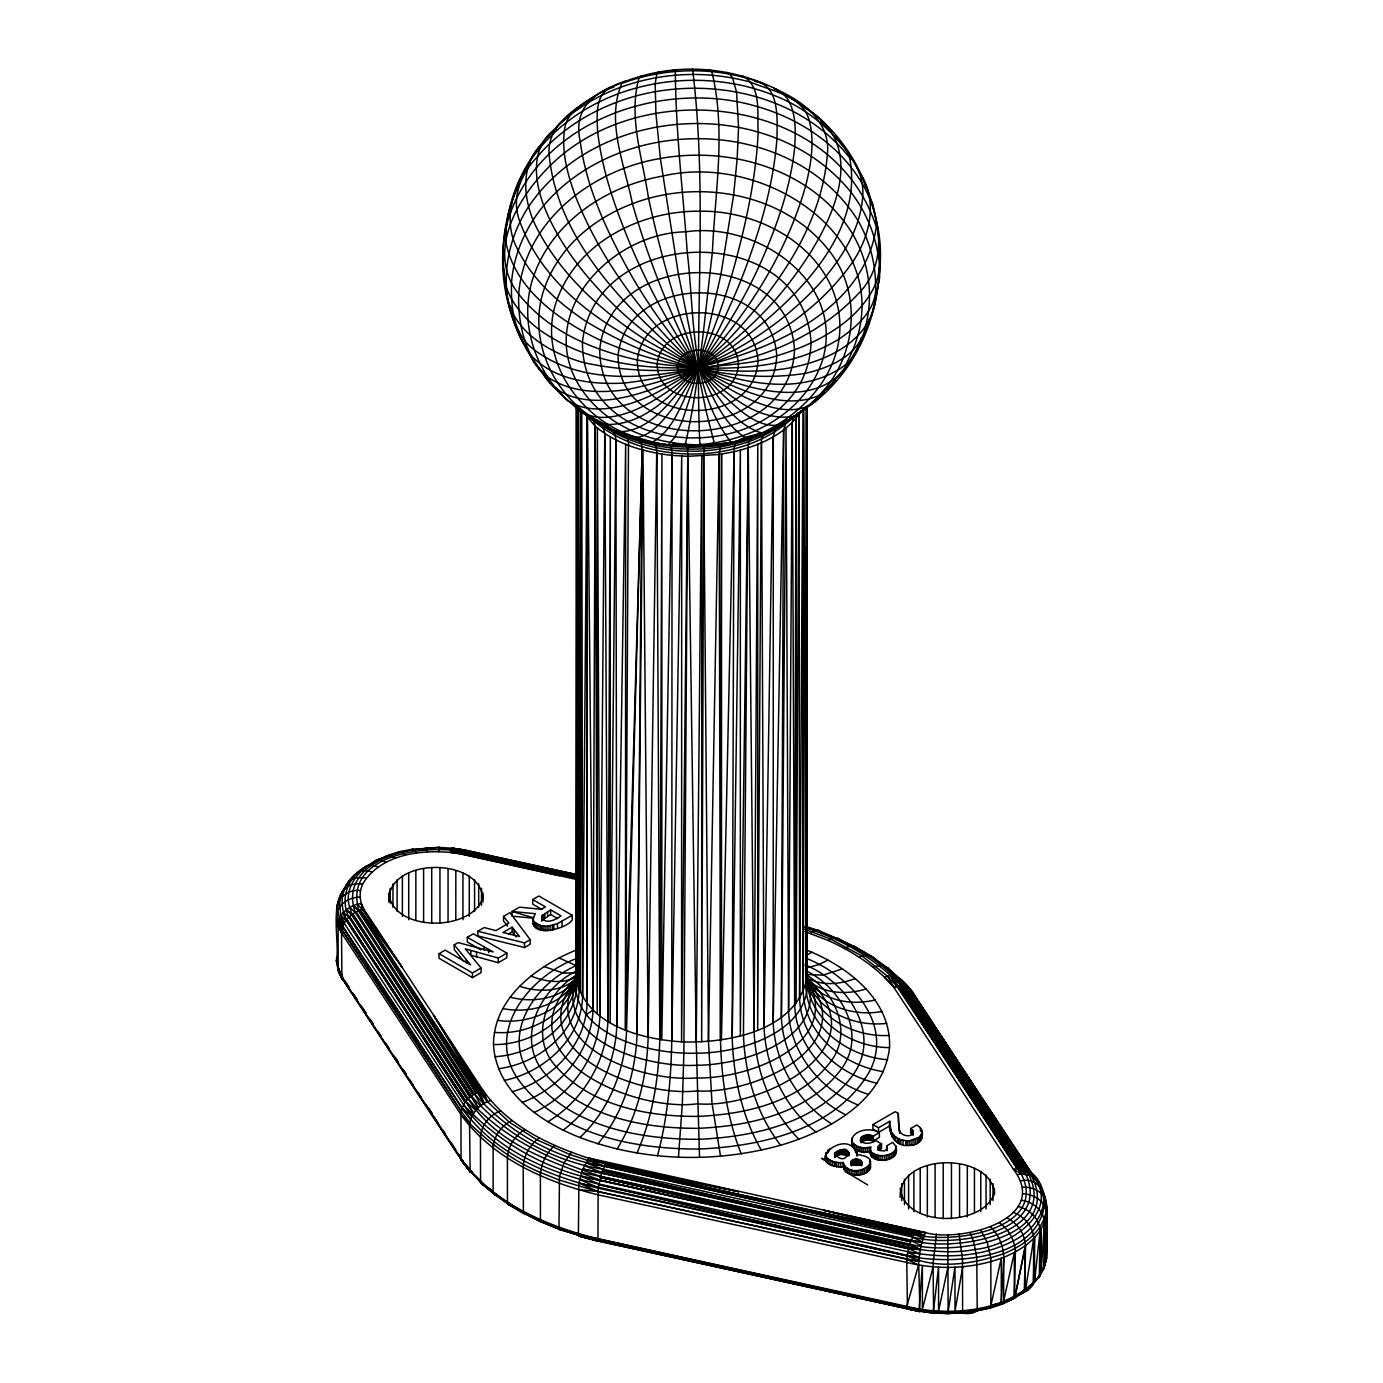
<?xml version="1.0" encoding="UTF-8"?>
<svg xmlns="http://www.w3.org/2000/svg" width="1383" height="1383" viewBox="0 0 1383 1383"><rect width="100%" height="100%" fill="white"/><g stroke="black" fill="none" stroke-linecap="round" stroke-linejoin="round"><path stroke-width="1.5" d="M338.074 964.124L336.415 960.874C340.944 941.46 323.034 879.709 362.571 884.065C382.192 852.084 426.016 848.799 459.761 853.501L559.441 875.681L460.816 852.049L459.588 853.795L449.976 852.36L452.189 848.246L464.792 850.096L465.967 851.409M336.968 912.486C334.548 899.14 348.015 888.923 360.479 890.514L362.571 884.065M341.134 973.217L343.364 980.098L338.161 970.14L338.109 925.417C338.472 913.385 350.089 904.741 361.326 903.566L363.815 909.098L483.013 1090.374C511.606 1130.931 559.959 1150.016 605.84 1163.587L738.643 1191.714L605.045 1165.022L913.679 1234.137C952.61 1245.461 1055.644 1228.484 1018.165 1168.376L900.35 986.407L1020.014 1168.41L901.733 986.442C885.327 963.536 859.586 949.551 834.692 937.622L828.14 940.44L805.027 931.589M336.415 960.874L338.368 970.814L341.878 978.542L341.549 932.989C341.929 920.992 352.579 911.449 363.815 909.098M388.744 902.01C386.497 857.166 478.864 856.198 482.944 897.774C471.62 932.298 392.53 932.349 388.744 893.003M390.162 903.185L390.162 888.318M392.979 907.213L392.979 883.858M397.094 911.57L397.111 879.726M402.401 916.428L402.401 876.079M408.711 919.73L408.711 873.019M415.851 919.47L415.851 870.65M423.596 922.098L423.596 869.008M431.703 923.395L431.721 868.196M467.281 937.328L493.178 951.936L458.188 942.584L454.229 944.866L470.669 964.936L445.153 950.121L439.033 953.648L439.033 958.281L472.467 977.591L481.077 972.612L481.077 967.979L465.293 948.842L498.278 958.056L506.835 953.112L473.401 933.802L467.281 937.328L467.281 941.961L480.852 949.81M439.95 923.395L439.95 868.196M448.057 922.098L448.075 869.008M454.229 944.866L454.229 949.499L463.53 961.116M455.802 919.47L455.82 870.65M378.337 866.83L369.382 864.963C355.552 873.762 344.073 890.548 349.726 907.421L355.154 912.4L473.021 1094.748L356.209 911.881L474.438 1093.797C507.82 1131.864 554.306 1158.124 604.319 1166.353L913.057 1235.417L604.492 1166.007L569.519 1154.338L536.76 1139.765L509.1 1122.011L487.456 1101.663L483.013 1090.374C471.793 1092.95 461.369 1102.597 460.954 1114.594L461.023 1159.403L472.346 1173.182L468.889 1168.462M462.942 919.73L462.959 873.019M466.175 962.879L466.175 959.802M469.269 916.428L469.269 876.079M470.877 950.588L470.877 955.221L498.278 962.689L506.835 957.745L506.835 953.112M472.467 977.591L472.467 972.958L481.077 967.979M474.559 911.57L474.576 879.726M476.565 956.846L476.565 952.213M503.533 916.393L508.875 923.101L495.84 930.621L484.223 927.544L477.792 931.26L477.792 935.893L524.52 947.528L530.173 944.261L530.173 939.627L510.016 912.659L503.533 916.393L503.533 921.026L507.526 926.057M478.691 907.213L478.691 883.858M481.509 905.312L481.509 888.318M482.944 902.01L482.944 893.003M484.257 950.225L484.257 947.13M488.648 952.662L488.648 949.585M498.278 962.689L498.278 958.056M504.467 239.899L505.729 231.895M516.239 936.982L512.142 931.831L512.142 927.198L502.945 932.522L519.541 936.516L512.142 927.198M514.027 934.199L514.027 929.566M524.52 947.528L524.52 942.895L530.173 939.627M533.268 918.174L512.004 916.134L512.004 911.501L535.29 913.679C522.93 939.195 564.627 930.88 572.285 919.937L572.285 915.304L538.851 896.011L532.732 899.538L532.732 904.171L541.808 909.409M533.198 924.293L533.129 917.448M533.7 925.417L533.008 918.589M534.46 926.42L533.717 920.784M535.619 927.474L535.619 922.841L534.46 921.787M537.174 928.494L537.174 923.861L535.619 922.841M539.042 929.428L539.042 924.795L537.174 923.861M540.718 930.067L540.718 925.434L539.042 924.795M541.669 920.888L542.395 915.494L550.624 909.876L560.979 915.857C556.502 919.626 544.28 925.296 541.687 916.791M541.963 920.784L541.963 916.151M542.292 930.482L542.292 925.849L540.718 925.434M542.395 915.494L542.395 920.127L550.624 914.509L550.624 909.876M543.104 919.367L543.104 914.733M543.951 930.759L543.951 926.126L542.292 925.849M544.729 918.07L544.729 913.437M545.922 930.897L545.922 926.264L543.951 926.126M547.616 916.237L547.616 911.604M547.893 930.845L547.893 926.212L557.487 923.585L572.285 915.304M550.088 930.586L550.088 925.953M552.37 930.102L552.37 925.469M553.77 929.687L553.788 925.054M557.487 928.218L557.487 923.585M562.034 925.867L562.034 921.234M806.012 949.844C846.638 965.801 891.482 999.287 889.546 1047.605C883.167 1101.732 827.708 1131.277 780.617 1145.245C715.149 1163.397 643.648 1161.599 579.909 1137.517C540.044 1121.769 496.065 1091.446 493.489 1044.563C532.04 1045.168 575.553 1018.165 576.244 976.381L576.417 407.121L576.694 969.69M807.015 406.861L806.877 978.144C795.795 1030.767 729.654 1042.868 683.945 1041.969C642.317 1039.774 583.211 1024.976 576.244 976.381L577.022 406.343L576.815 981.29L578.008 407.553L579.183 990.435C577.904 1032.548 537.952 1063.579 498.537 1068.713M828.14 940.44C852.689 951.556 876.061 966.371 893.643 987.064L1013.393 1169.188C1051.391 1219.754 960.494 1242.729 925.4 1232.616L589.175 1158.141L582.813 1168.963L578.889 1183.035L578.388 1234.293L579.425 1236.143L598.683 1241.243L599.461 1240.741L578.63 1235.382L558.974 1228.432L559.458 1176.605L564.057 1162.757L571.507 1152.298M512.298 1091.706C551.143 1080.521 585.908 1045.496 587.066 1003.643L587.222 417.908L582.571 997.247C581.119 1039.255 543.692 1072.309 504.363 1080.417M587.066 1003.643L587.222 415.159C640.917 467.16 746.319 467.644 798.026 412.618M595.572 419.74L610.525 428.92L638.669 439.587L641.591 444.133L642.179 449.924L625.479 1030.024L625.669 444.237L616.801 1026.203C615.158 1066.207 595.364 1106.054 563.158 1130.136M657.513 1155.739C667.47 1118.432 671.049 1079.622 671.758 1041.105L672.069 452.31L670.738 445.464L638.669 439.587L637.874 437.771C580.998 421.417 535.186 358.75 557.124 299.506C577.8 241.973 641.176 210.648 699.746 211.184C760.978 210.199 829.523 248.421 838.962 313.267C847.105 371.093 800.187 419.931 748.998 438.238C687.939 455.526 607.984 439.829 575.795 379.72C539.111 307.839 614.259 232.828 685.519 231.86C756.069 221.142 844.131 280.282 823.092 358.318C800.221 432.741 707.076 458.101 638.669 439.587M831.702 1123.93C797.576 1102.32 774.843 1062.957 773.201 1022.59L773.304 436.872L775.483 428.609L787.93 419.637C732.229 459.571 647.693 458.914 592.685 417.752L595.26 426.292L597.231 1013.653L597.37 427.9L599.928 1015.935C598.286 1056.906 570.764 1094.973 534.166 1112.485M887.592 1059.741C848.349 1056.785 806.825 1027.292 805.736 985.215L806.462 407.345M806.375 981.29L806.548 406.325L806.877 978.144C807.655 1020.014 850.822 1047.501 889.546 1047.605M867.711 1184.937L845.791 1171.781L843.232 1167.131C797.334 1165.16 851.236 1123.688 857.08 1156.205M825.737 1159.767L825.945 1152.575M827.138 1162.463L825.651 1153.82M828.313 1163.622L828.313 1158.989L827.138 1157.83M830.025 1164.78L830.025 1160.147L828.313 1158.989M832.117 1165.8L832.117 1161.167L830.025 1160.147M834.243 1166.509L834.243 1161.876L832.117 1161.167M834.64 1156.758L834.64 1153.664C855.783 1137.863 848.142 1170.71 834.64 1153.664M834.969 1157.64L834.969 1153.007M835.436 1152.437L835.436 1157.052C839.204 1150.137 851.046 1160.147 848.419 1151.728M836.196 1156.413L836.196 1151.78M837.13 1155.808L837.13 1151.175M838.288 1155.22L838.288 1150.587M838.617 1167.252L838.617 1162.619L834.243 1161.876L836.663 1167.01L836.421 1162.36M839.377 1154.822L839.377 1150.189M840.466 1154.546L840.466 1149.913M840.76 1167.304L840.76 1162.671L843.232 1162.498C850.217 1183.623 891.05 1158.211 856.89 1154.615L857.08 1153.111M841.59 1154.39L841.59 1149.757M842.627 1154.338L842.627 1149.705M843.232 1167.131L843.232 1162.498M843.492 1168.393L843.492 1163.76M843.699 1154.39L843.699 1149.757M844.097 1169.88L844.097 1165.247M844.788 1170.831L844.788 1166.197M844.615 1154.511L844.615 1149.878M845.462 1154.701L845.462 1150.068M845.791 1171.781L845.791 1167.148M846.379 1155.012L846.379 1150.379M847.209 1172.732L847.209 1168.099M847.278 1155.445L847.278 1150.812M847.935 1155.911L847.952 1151.278M848.038 1168.531L848.038 1173.164C854.971 1177.123 871.878 1175.273 870.028 1164.866M848.713 1155.272L848.73 1152.177M848.937 1155.842L848.937 1152.748M849.854 1173.942L849.871 1169.309M851.323 1165.834C847.26 1158.02 862.231 1156.931 861.626 1163.362C859.241 1166.751 850.666 1166.025 851.323 1161.201M851.617 1165.454L851.617 1160.821M851.945 1174.53L851.945 1169.897M851.98 1160.475L851.98 1165.108L856.129 1163.846L860.814 1165.299L860.814 1160.665M851.928 1139.056L852.55 1146.714C846.759 1131.121 869.216 1126.056 879.363 1132.712L879.363 1137.345L873.365 1140.819L866.415 1139.748L860.796 1142.773M852.066 1145.435L852.274 1137.604M852.568 1164.711L852.585 1160.078M853.276 1164.365L853.276 1159.732M852.55 1142.081L853.432 1147.976L856.336 1150.276L863.303 1152.419L871.083 1151.641M853.881 1164.158L853.881 1159.524M854.054 1174.893L854.054 1170.26M854.504 1164.002L854.504 1159.369M854.556 1149.083L854.556 1144.45L853.432 1143.343M855.247 1163.898L855.247 1159.265M855.541 1152.333L855.541 1149.238M855.973 1175.066L855.973 1170.433M856.129 1163.846L856.129 1159.213M856.336 1150.276L856.336 1145.643L854.556 1144.45M856.907 1154.857L856.907 1151.762M857.045 1175.083L857.045 1170.45M857.011 1163.898L857.011 1159.265M857.858 1164.019L857.858 1159.386M858.065 1151.14L858.065 1146.507L856.336 1145.643M858.895 1174.962L858.895 1170.329M858.67 1164.209L858.67 1159.576M859.362 1164.469L859.362 1159.836M859.759 1151.745L859.759 1147.129L858.065 1146.507M860.157 1164.866L860.157 1160.233M860.52 1141.891C859.068 1134.89 868.835 1133.732 873.365 1136.186L879.363 1132.712M860.883 1174.668L860.883 1170.035M860.796 1141.234L860.796 1138.14M861.211 1142.22L861.211 1137.587M861.281 1165.713L861.281 1161.08M861.488 1152.177L861.488 1147.544L859.759 1147.129M861.609 1164.607L861.609 1161.53M861.886 1165.592L861.816 1162.014M861.886 1141.58L861.886 1136.947M862.681 1174.219L862.681 1169.586M862.767 1140.992L862.785 1136.359M863.303 1152.419L863.303 1147.786L861.488 1147.544M863.424 1140.664L863.424 1136.031M864.358 1140.249L864.358 1135.633M864.444 1173.562L864.444 1168.929M865.222 1152.523L865.222 1147.89L871.083 1147.008C863.562 1165.817 902.269 1164.037 895.769 1146.075L892.657 1142.375L886.659 1145.833L886.866 1150.708C886.918 1139.557 889.062 1152.748 882.285 1150.725C877.202 1151.382 876.718 1145.107 881.524 1143.862L875.94 1140.647C871.981 1143.326 861.298 1145.677 860.52 1138.797M865.378 1139.955L865.378 1135.322M866.259 1172.646L866.259 1168.013M866.415 1139.748L866.415 1135.115M867.227 1172.041L867.227 1167.408M867.262 1152.419L867.262 1147.786M867.504 1139.644L867.504 1135.011M868.593 1170.969L868.61 1166.336M868.455 1139.644L868.472 1135.011M869.146 1152.125L869.146 1147.492M869.579 1169.897L869.579 1165.264M869.544 1139.73L869.561 1135.097M870.028 1163.31L870.028 1160.233M870.287 1168.687L870.287 1164.054M870.581 1167.615L870.495 1161.357M870.547 1154.753L870.443 1149.083M870.702 1139.955L870.702 1135.322M870.944 1155.773L870.547 1150.12M871.532 1156.62L870.944 1151.14M872.033 1140.318L872.033 1135.685M872.396 1157.45L871.532 1151.987M898.259 1113.436L898.898 1129.859L898.259 1113.436L895.233 1111.673L872.932 1124.552L872.932 1129.185L878.516 1132.4L889.77 1125.9L889.77 1121.267L878.516 1127.767L878.516 1132.4M873.607 1158.28L873.607 1153.647L872.396 1152.817M873.365 1140.819L873.365 1136.186M875.093 1159.006L875.093 1154.373L873.607 1153.647M876.615 1159.559L876.615 1154.926L875.093 1154.373M878.17 1159.922L878.17 1155.289L876.615 1154.926M878.049 1150.276L878.049 1147.181M878.412 1149.567L878.412 1146.49M879 1145.815L879 1150.431L881.524 1148.495L881.524 1143.862M879.951 1149.601L879.951 1144.968M880.037 1160.199L880.037 1155.566L878.17 1155.289M882.095 1160.285L882.095 1155.652L880.037 1155.566M884.377 1160.199L884.377 1155.566C889.286 1155.099 897.014 1152.229 895.769 1146.075M886.33 1159.922L886.33 1155.289M887.177 1149.671L887.177 1146.576M888.163 1159.473L888.163 1154.84M889.926 1158.85L889.926 1154.217M910.654 1128.511L912.434 1129.842L912.434 1134.475L910.654 1133.144L910.654 1128.511L916.67 1125.053C927.699 1130.291 921.458 1146.697 909.858 1145.314C895.89 1147.734 887.661 1133.732 889.77 1121.267M890.393 1131.208L890.272 1125.589M890.911 1133.904L890.393 1126.575M891.707 1157.951L891.707 1153.318M892.191 1137.379L890.911 1129.271M893.487 1156.741L893.487 1152.108M893.867 1139.817L893.867 1135.184L892.191 1132.746M894.628 1155.635L894.628 1151.002M895.458 1154.425L895.458 1149.792M895.596 1141.528L895.596 1136.895L893.867 1135.184M895.873 1153.249L895.994 1147.25M897.636 1142.946L897.636 1138.313L895.596 1136.895M899.106 1143.689L899.106 1139.056L897.636 1138.313M899.659 1133.265L898.898 1125.243M900.229 1197.332C897.999 1152.471 990.366 1151.503 994.446 1193.08C983.123 1227.62 904.033 1227.655 900.229 1188.325M900.834 1144.311L900.834 1139.678L899.106 1139.056M901.664 1200.617L901.664 1183.641M903.013 1144.882L903.013 1140.249L900.834 1139.678M904.482 1204.645L904.482 1179.163M905.744 1145.28L905.744 1140.647L903.013 1140.249M959.059 1233.964L962.482 1259.343L962.603 1313.072L933.784 1313.297L907.421 1308.837L906.799 1262.454C906.833 1257.631 907.559 1252.825 908.648 1248.123C929.895 1251.079 953.509 1253.845 975.534 1249.35C1010.264 1246.169 1064.253 1210.419 1030.75 1172.525L1038.426 1182.448L1033.81 1177.071L914.301 995.311L1002.727 1130.724L997.886 1123.67M907.715 1145.401L907.715 1140.768L905.744 1140.647M908.596 1209.001L908.596 1175.031M909.858 1145.314L909.858 1140.681L919.297 1137.258L922.219 1132.314M911.12 1133.438L911.12 1128.805M911.95 1145.038L911.95 1140.405M913.143 1135.305L912.434 1129.842M913.886 1211.733L913.904 1171.401M914.025 1144.536L914.025 1139.903M915.823 1143.879L915.823 1139.246M917.69 1142.946L917.69 1138.313M919.297 1141.891L919.297 1137.258M920.196 1212.926L920.214 1168.341M920.559 1140.75L920.559 1136.117M920.421 1131.19L920.421 1128.113M921.458 1139.575L921.458 1134.959M921.994 1138.399L922.029 1130.879M927.336 1216.919L927.353 1165.955M935.081 1217.403L935.098 1164.33M943.206 1218.7L943.206 1163.501M947.77 1234.5L948.15 1313.85L933.542 1312.64L933.11 1263.301L936.464 1234.034M951.435 1218.7L951.452 1163.501M959.56 1217.403L959.56 1164.33M967.305 1216.919L967.322 1165.955M974.445 1212.926L974.445 1168.341M980.754 1211.733L980.772 1171.401M986.062 1209.001L986.062 1175.031M990.176 1204.645L990.193 1179.163M993.011 1200.617L993.011 1183.641M994.446 1194.687L994.446 1188.325M962.758 1312.502L933.542 1312.64L919.246 1310.842L578.474 1234.881L906.816 1307.16C949.568 1316.789 1002.07 1313.954 1034.519 1281.488L1034.553 1237.491L1033.447 1282.784C1032.098 1287.452 1026.445 1292.88 1021.397 1292.673M578.008 407.553L577.057 983.451C576.019 1025.495 534.045 1054.486 494.907 1056.716M579.183 990.435L580.514 409.126L580.307 992.7L581.759 412.065L582.571 997.247M741.202 1153.802C726.905 1117.741 721.459 1078.602 720.491 1039.981L721.546 454.022L721.459 1039.809L734.062 451.74C732.264 435.196 755.879 436.354 766.407 431.997C727.095 449.752 681.37 451.065 639.88 440.468C553.615 416.093 491 325.506 504.484 235.715M868.61 1094.437C829.921 1082.509 796.245 1047.104 794.689 1005.424L796.038 417.856L796.055 1003.609L799.046 414.191L801.034 410.595M988.793 1307.748L990.418 1307.817L990.885 1305.656L990.833 1258.081L987.289 1242.453L980.616 1230.057M1036.818 1179.768L1031.908 1175.757L1021.605 1173.908L1013.393 1169.188C1056.007 1163.207 1046.257 1238.027 1046.499 1258.599L1043.975 1268.401L1041.952 1270.441M582.848 411.512L595.26 426.292L592.996 1010.074C591.388 1051.478 560.236 1088.127 522.273 1102.424M547.841 1121.751C582.537 1100.954 606.238 1061.816 607.898 1021.328L610.335 436.751L610.128 1022.538L615.902 439.967C614.38 420.415 585.147 419.965 575.086 406.429C593.584 425.255 623.041 416.283 643.614 406.032C675.111 389.747 701.233 365.181 726.939 341.152C775.621 289.738 821.727 226.933 827.38 154.083C830.803 123.415 805.044 102.912 780.185 91.174C748.082 74.44 711.467 66.678 675.353 69.859C644.997 72.486 615.642 82.79 589.936 99.057C570.574 111.539 547.461 127.703 549.068 153.755C555.862 230.996 612.427 293.49 667.159 343.624C694.422 365.285 721.995 387.638 754.254 401.45C772.924 408.763 796.625 415.246 814.345 402.246C911.898 325.091 898.328 154.464 787.722 96.464M636.958 1153.007C652.62 1117.429 658.723 1078.17 659.795 1039.515L661.938 453.97L661.783 1039.791L672.138 455.405C644.703 452.362 616.714 444.358 595.26 426.292M766.407 431.997L737.07 441.523L704.379 446.121L703.843 448.282L701.665 1041.762L701.786 456.062L696.219 1042.056L699.539 1157.346M761.307 1150.137C741.72 1116.288 733.457 1076.648 732.195 1037.855L734.062 451.74C758.558 445.81 783.781 435.178 799.046 414.191L799.599 998.924C801.068 1040.88 837.804 1074.418 877.064 1083.287M845.791 1114.888C809.625 1096.546 783.037 1058.185 781.395 1017.318L783.66 430.009L786.097 421.573M990.401 1306.676C993.547 1301.628 1002.917 1307.229 1003.626 1301.386L1003.833 1257.285C1003.366 1245.979 998.751 1234.518 990.401 1226.756M1021.363 1200.219C1032.634 1201.654 1044.061 1210.471 1044.442 1222.503L1044.165 1267.71L1037.682 1278.376L1039.394 1275.195M625.479 1030.024L628.452 445.464C630.043 434.625 618.184 432.101 610.525 428.92M798.925 1139.212C770.729 1111.102 755.671 1070.926 754.115 1031.493L757.78 444.22L757.694 1029.989L761.445 442.837C760.287 427.917 780.358 428.765 787.912 419.775L777.108 426.811M858.151 1105.017C820.465 1089.908 790.212 1052.878 788.587 1011.578L792.286 422.403L793.496 416.3M799.599 998.924L803.004 409.143L803.004 992.717L803.8 407.691L805.736 985.215M1018.078 1206.495C1029.298 1209.105 1039.705 1218.734 1040.137 1230.714L1039.273 1277.097M781.395 1017.318L786.045 427.9L788.587 1011.578M1006.893 1217.818C1017.266 1222.987 1024.976 1233.895 1025.443 1245.582L1024.284 1292.154M1013.22 1212.407C1024.146 1216.262 1033.291 1226.6 1033.758 1238.459L1033.447 1282.784C999.46 1313.124 949.551 1315.44 906.816 1307.16L597.715 1238.753C565.768 1232.339 535.1 1219.892 507.44 1202.726L507.405 1158.02C507.872 1146.421 514.925 1135.305 524.987 1129.583M599.928 1015.935L604.769 433.536L602.469 425.203L595.745 419.55M597.94 1143.845C623.232 1113.436 635.575 1073.346 637.062 1034.19L642.179 449.924L626.568 1030.508C624.978 1070.062 609.004 1110.203 579.909 1137.517M1046.24 1257.89L1046.585 1250.076C1044.614 1228.795 1051.685 1204.524 1039.411 1185.473M637.062 1034.19L642.991 450.115L648.178 1037.198C646.864 1076.06 637.822 1115.804 617.025 1149.031M732.195 1037.855L740.372 449.994L740.32 1035.798L748.272 447.833C747.097 439.742 753.908 434.936 760.788 432.689C730.967 422.835 715.27 391.372 697.948 367.394C671.343 329.811 649.491 288.995 631.253 246.762C616.023 210.06 602.331 172.097 597.715 132.405C596.937 117.451 594.206 90.829 613.81 87.267M648.178 1037.198L656.735 450.149L655.214 443.96L652.724 442.041L616.974 431.669L595.727 421.175L591.44 417.441C646.362 462.614 736.932 462.441 792.044 417.58M816.022 1132.072C784.524 1107.178 765.681 1067.227 764.056 1027.344L773.304 436.872M827.674 1153.284L827.708 1150.137M671.758 1041.105L681.715 455.975L681.577 1041.797L687.8 456.338L687.524 446.45L685.501 443.528C699.677 380.826 704.76 316.102 712.401 252.276C714.89 192.565 726.317 130.209 711.778 71.553L709.756 69.997L707.526 70.637L711.415 71.19M720.526 1156.223L711.986 1103.012L708.459 1041.399L719.056 454.488L720.992 444.479M773.201 1022.59L783.66 430.009M1021.19 1180.736C1040.638 1176.691 1048.487 1198.352 1046.585 1213.997L1045.15 1263.613L1045.168 1219.599L1044.234 1267.001L1038.305 1278.048M687.524 446.45L704.379 446.121L699.815 443.58C694.387 318.989 707.906 192.928 692.572 69.15L691.707 69.859M738.643 1191.714L606.134 1163.138L601.64 1172.853L598.148 1188.153L597.94 1240.499L907.974 1308.923L919.937 1311.499L920.68 1310.583M554.825 1145.556C546.008 1152.869 540.857 1164.313 540.39 1175.671L540.425 1220.376L541.808 1222.365L543.847 1221.725M1003.591 1302.077L1001.292 1302.164L1003.833 1257.285C1022.85 1249.523 1043.128 1235.814 1046.585 1213.997M338.386 901.785C337.003 912.348 334.876 923.395 341.549 932.989L460.954 1114.594C492.849 1159.11 546.095 1181.964 597.715 1194.739L906.799 1262.454C938.694 1270.251 973.027 1268.989 1003.833 1257.285M336.484 961.6L336.691 956.587M490.775 1100.488L487.456 1101.663L479.573 1091.429L360.341 910.118L401.727 966.769L362.381 909.444L360.047 897.048L360.479 890.514M1044.442 1222.503L1041.105 1272.809L1041.14 1228.795L1039.86 1275.126L1030.75 1286.017L1029.298 1285.983M879.865 253.02L878.706 242.924M493.489 1044.563C493.696 998.059 536.448 966.51 575.535 950.311M576.244 976.381L577.627 965.783M989.865 1308.197L1002.692 1303.858L1014.707 1297.894L1025.443 1245.582L1025.08 1290.512M438.705 851.634L439.293 847.381L425.359 848.367L439.293 847.381M512.056 1120.507C501.562 1125.416 493.593 1136.256 493.126 1147.976L493.109 1191.973L495.598 1195.033L480.541 1181.929L480.471 1137.224C480.938 1125.382 489.789 1114.905 500.629 1110.774M427.382 851.876L426.465 848.384C395.676 849.819 345.594 866.449 353.391 905.606L358.474 910.757L476.219 1092.881L359.96 910.239L484.223 1103.306L479.573 1091.429L433.553 1015.157L481.976 1090.617L487.456 1101.663C477.948 1105.899 469.926 1115.113 469.58 1125.848L470.134 1171.799L461.628 1160.735M576.728 969.293C563.451 1033.844 648.091 1054.641 696.271 1053.206C742.585 1053.241 817.197 1030.179 806.721 971.056L806.479 548.014M533.008 923.222L533.129 922.081M678.448 1157.191L682.338 1103.686L683.876 1053.12L687.8 456.338L672.138 455.405M369.382 864.963C352.06 872.362 340.287 890.03 336.968 908.285M1034.519 1281.488L1040.137 1230.714M933.456 1310.894L938.573 1267.07L938.556 1311.084L947.891 1267.45M595.606 95.755C582.347 104.468 565.63 112.801 564.402 130.866C561.55 152.891 567.825 174.794 575.121 195.349C598.822 255.786 637.874 309.481 684.066 354.739C715.339 380.895 749.327 423.699 794.672 416.283C828.227 391.787 858.238 358.94 869.648 318.315M504.225 254.472L502.928 264.395L504.069 272.814M875.75 298.192C870.184 345.923 816.489 365.821 774.826 370.022C715.754 374.741 655.179 364.334 600.931 340.495C559.683 320.735 515.323 290.153 505.901 242.284C504.691 193.966 532.006 146.062 568.793 116.207M907.041 1145.366L907.715 1140.768L909.858 1140.681M948.168 1311.447L954.996 1267.122L954.996 1311.136L962.706 1266.759M540.079 1175.515L540.563 1172.525C509.705 1159.767 483.773 1138.503 460.954 1114.594M1025.564 1289.457L1033.758 1238.459M823.715 1210.35L915.269 1231.389L924.207 1235.175L605.045 1165.022L914.44 1232.806L823.715 1210.35L925.4 1232.616L920.992 1245.53L918.658 1261.434L919.937 1311.499L907.68 1308.94M870.443 1153.716L870.633 1152.696M804.992 929.359L830.405 938.988L862.128 956.068L887.661 976.329L893.919 987.479L897.048 986.477L1021.605 1173.908L1017.784 1174.495M871.117 316.621C879.484 285.434 884.584 252.138 876.148 220.329L876.424 224.513M876.252 294.389L879.674 277.568L879.121 267.732M961.963 1312.156C961.755 1314.472 978.645 1314.178 977.193 1308.802L976.761 1257.424L973.632 1241.571L970.088 1232.478M1025.443 1245.582L1015.07 1296.753M990.885 1305.656L1001.292 1258.15L1001.292 1302.164M1003.626 1301.386L1014.361 1252.393L1014.361 1296.407L1015.399 1251.909C1014.915 1240.413 1008.76 1229.107 999.217 1222.641M851.928 1143.689L852.274 1142.237M726.68 72.365L729.844 74.094L732.558 77.967L736.551 92.004L738.557 127.322L737.156 158.786L733.647 194.882L720.992 274.145L707.785 332.473L690.013 397.578L682.147 421.227L674.731 437.27L668.127 444.928L654.366 443.148M933.058 1266.845L922.375 1309.494L922.375 1265.48L919.055 1309.079L597.715 1238.753C546.095 1225.96 492.832 1203.124 460.937 1158.591L469.632 1170.554L483.116 1184.418L480.714 1182.569M1042.626 1270.061L1044.286 1263.855M1043.733 1267.502L1046.43 1259.308L1046.222 1237.197M1043.629 1269.024L1046.499 1258.599L1046.499 1205.423M505.227 230.477C530.052 123.83 659.95 77.085 757.607 106.681C805.39 120.373 849.905 152.337 869.924 198.91C881.697 229.008 883.962 265.519 860.641 291.225C792.926 365.596 678.569 382.953 583.851 362.657C548.653 352.838 507.492 328.791 506.489 287.82C499.09 253.227 503.827 215.316 519.524 183.645M906.781 1306.468L918.554 1264.978L906.902 1259.273L597.819 1191.524L558.991 1179.976L540.563 1172.525M828.624 1151.745L829.61 1148.651M544.366 141.706C517.207 165.026 523.5 205.41 539.612 233.295C563.936 277.482 602.677 311.988 644.547 339.215C703.861 374.274 829.748 439.673 861.436 337.746M342.794 890.669C336.882 902.096 341.359 914.474 342.794 926.333L462.199 1107.921C493.161 1152.938 546.907 1175.256 598.148 1188.153L907.248 1255.833C952.351 1265.376 1042.454 1260.362 1045.081 1198.888C1041.192 1190.659 1031.649 1186.787 1022.936 1187.202M345.076 888.266C339.941 898.673 342.414 910.273 345.819 920.767L341.221 915.425L344.229 923.239L463.616 1104.792C494.284 1149.342 547.599 1172.386 598.77 1184.004L907.888 1251.736C942.947 1258.737 980.979 1257.717 1013.238 1240.914C1032.237 1231.527 1050.25 1209.814 1041.122 1187.703M524.122 1213.012L510.31 1204.921L493.368 1192.163M739.87 76.359L743.12 76.255C761.826 86.68 756.95 113.907 758.178 131.973C756.242 174.293 747.546 215.99 736.811 256.875C725.608 300.128 709.289 341.774 691.811 382.814C681.439 403.559 673.815 429.612 652.724 442.041M915.684 1230.784L909.755 1244.026L920.144 1249.523L908.527 1248.693L599.513 1180.39C547.443 1170.416 499.678 1143.413 463.616 1104.792M523.604 174.465L526.75 166.928L530.432 162.814M864.859 330.779L869.164 322.049M1038.84 1277.615L1044.165 1267.71M825.945 1157.208L826.567 1156.067M754.824 81.441C779.995 84.795 777.073 119.474 776.987 138.352C773.304 187.189 758.697 234.47 741.081 279.919C723.136 324.607 700.196 367.342 673.365 407.293C660.106 424.581 640.848 449.25 616.974 431.669C648.35 433.173 669.165 402.418 687.697 381.414C715.512 345.473 740.493 307.216 759.267 265.726C776.312 227.832 790.696 188.019 794.793 146.408C795.882 126.337 796.608 96.775 773.84 88.374L782.519 93.422M835.315 379.322L832.601 384.146L826.948 389.539M526.75 166.928C511.762 191.788 502.824 223.147 518.141 250.271C533.06 280.421 558.974 303.413 586.599 321.79C651.013 360.807 729.29 385.01 804.871 373.445C829.99 367.774 860.14 355.051 865.378 326.786C873.831 295.876 869.008 262.044 852.862 234.436C814.155 170.247 731.4 145.595 660.383 158.492C592.339 169.59 524.174 221.315 518.694 294.06C517.761 323.518 525.039 356.831 547.754 377.075C570.937 392.979 600.723 393.325 627.571 389.487C703.169 374.084 775.465 335.049 826.049 276.22C844.823 253.02 861.229 225.654 862.785 195.124C864.081 171.82 849.214 151.836 834.295 135.759M345.94 885.466C351.265 876.753 360.462 866.899 371.612 872.103M340.08 896.547L349.709 880.608L355.483 877.738L366.322 877.894M577.074 874.73L463.772 849.905L460.816 852.049L578.25 879.087M529.896 161.258C581.586 85.193 689.08 62.062 772.336 94.736C809.954 108.963 841.556 136.519 859.431 172.374C878.603 199.843 870.097 236.165 852.62 262.096C800.93 335.447 710.706 373.272 623.837 383.091C591.457 384.751 554.842 380.377 531.331 355.69C517.138 336.38 509.878 312.454 505.659 289.099M547.979 136.848L551.592 131.973L556.45 128.74M576.4 978.853C517.415 1051.72 640.329 1097.808 696.859 1090.876C751.609 1094.904 863.459 1047.45 807.171 979.371C822.816 994.118 846.517 995.069 866.138 988.949M846.016 365.475L848.557 362.432M1030.75 1286.017L1039.791 1275.835M1031.407 1285.862L1039.601 1276.492M804.439 408.625C794.015 419.533 779.113 425.307 765.854 432.205L785.976 421.867M350.055 880.971L354.273 875.456L366.823 865.62M358.733 871.947C345.543 882.873 341.203 901.768 348.844 917.188L467.454 1099.537L349.536 916.583L468.197 1098.69C496.67 1144.847 551.748 1161.72 599.617 1179.906L908.527 1248.693L919.47 1253.586L907.801 1252.306L918.969 1257.596L907.3 1255.366L598.683 1184.591L907.248 1255.833C937.017 1270.13 973.269 1263.906 1003.626 1253.776C1022.573 1246.031 1042.782 1232.357 1046.222 1210.626C1043.785 1200.306 1033.084 1194.117 1023.005 1193.754M557.021 126.13C607.915 78.382 684.62 63.601 751.038 82.34C771.8 91.157 802.538 95.565 809.332 120.719C814.846 142.207 810.922 164.681 805.684 185.806C787.982 248.231 753.407 305.003 710.914 353.633C681.214 383.039 649.336 428.211 602.539 424.235L608.727 427.883L595.727 421.175M824.13 392.236L814.345 402.246L794.672 416.283M551.592 131.973C530.588 150.401 534.875 182.055 543.726 205.497C559.199 245.068 586.686 278.674 616.974 307.925C650.096 339.509 688.976 364.403 729.861 384.63C757.192 396.402 789.555 407.916 818.684 395.676C856.924 357.748 863.113 292.383 828.521 250.064C794.516 206.395 736.205 187.742 682.32 192.375C624.459 197.129 564.886 230.805 544.677 287.56C527.563 334.288 549.362 387.862 589.244 415.54M907.801 1308.975L908.614 1308.474L597.94 1240.499M426.465 848.384L411.546 849.871L419.429 849.006M575.743 978.455C496.445 1054.399 633.881 1112.675 697.188 1103.807C759.941 1109.408 884.307 1048.746 806.877 977.798C821.675 986.235 839.844 984.489 855.195 978.542M576.279 110.121L582.295 104.952M1033.205 1284.133L1024.924 1291.152L1011.855 1298.602M1023.299 1292.725L1032.911 1284.703M710.274 445.533L714.077 442.335L705.9 410.371L678.379 273.99L660.383 158.492L655.905 113.51L655.179 83.671L656.821 73.818L658.273 72.123L666.001 71.812M810.611 933.387C813.446 930.016 819.86 928.581 821.796 933.629M559.147 1228.934L561.861 1229.003M811.977 402.384L819.894 396.299M576.227 978.749C560.91 992.406 538.143 992.372 519.559 986.286M405.513 855.247L400.793 851.565L385.857 856.336L399.445 851.721L413.171 849.076L416.231 853.086M577.074 974.825C545.23 992.424 529.274 1038.097 556.312 1066.846C591.302 1105.899 647.33 1116.686 697.585 1116.392C746.18 1114.387 801.241 1101.905 831.529 1060.502C852.568 1031.511 835.194 992.181 806.981 975.395M539.266 1137.967C529.775 1144.484 523.673 1155.79 523.206 1167.287L523.379 1212.597L541.808 1222.365M556.035 387.759C576.918 420.76 623.024 408.815 652.102 394.933C697.896 371.543 739.507 339.63 773.979 301.425C815.555 253.867 885.034 150.228 802.036 106.543M586.271 1014.638L592.996 1010.074L587.533 418.375M805.528 956.223L811.821 952.126M625.427 81.13C595.053 91.606 572.562 106.681 580.307 142.034C586.461 188.071 606.739 230.823 628.937 271.12C653.71 315.393 685.398 355.31 720.024 392.219C736.69 407.086 756.121 429.076 780.773 424.875L779.113 425.601M1012.46 1298.81L1022.711 1292.828M1013.013 1298.879L1024.647 1291.687M668.127 444.928L681.249 446.087L685.501 443.528M386.358 862.197L378.648 859.604L362.813 868.766L376.453 860.053L400.793 851.565M508.46 933.957L512.142 931.831M577.351 970.71C539.007 987.946 514.044 1040.621 546.302 1075.11C583.885 1117.049 644.046 1128.632 698.035 1128.321C750.208 1126.16 809.366 1112.762 841.884 1068.298C867.418 1032.79 840.345 987.013 805.39 970.451M541.998 371.284C554.669 399.099 590.092 403.404 616.974 398.65C659.155 391.458 696.721 369.313 732.42 346.805C789.866 304.45 864.755 237.167 849.663 157.783C800.135 94.718 710.153 75.598 635.074 96.205C597.715 106.647 562.674 126.89 537.451 156.659C520.769 174.137 510.673 198.115 519.922 221.833C545.386 291.122 613.499 334.185 678.984 360.842C730.725 379.288 796.66 400.88 845.67 364.749C910.152 247.851 770.314 150.349 662.647 176.09C607.431 185.771 553.217 220.761 533.942 275.286C517.951 319.525 533.976 370.661 568.69 401.347M789.762 418.755L800.809 412.687L790.194 418.254M527.044 1213.513L524.33 1213.859L508.633 1204.662L507.44 1202.726M844.443 948.41L849.421 946.266L853.916 946.231L871.878 956.5L888.197 968.325L912.573 992.181L1037.181 1182.119M827.881 960.027L818.978 964.625L806.168 967.927M577.368 958.229C531.66 974.583 485.761 1028.641 516.585 1077.15C556.485 1134.596 633.362 1149.221 699.02 1149.048C762.275 1146.282 838.254 1129.22 870.875 1068.973C892.848 1020.792 848.09 974.635 805.84 958.16M1000.41 1303.305L1004.023 1301.628M1000.912 1303.668L1010.039 1299.45M1014.932 1297.375C981.861 1314.178 942.67 1316.253 906.902 1307.834L597.75 1239.514L578.388 1234.293M1001.413 1303.91L1014.707 1297.894M1001.88 1304.031L1014.379 1298.326M576.815 976.761C562.587 984.35 545.386 981.844 530.986 976.052M859.362 957.243C864.34 954.408 871.895 954.218 875.128 959.716M842.385 968.861L822.92 975.136L807.482 974.514M872.742 966.855L881.42 965.317L888.197 968.325M1003.28 1303.184L990.626 1307.436L975.499 1310.306M989.173 1308.024L1003.003 1303.581M912.573 992.181C906.193 983.538 896.668 971.817 884.48 977.176L894.023 986.978C902.356 984.558 913.281 988.361 915.045 997.662M764.263 83.965C718.901 66.384 667.28 66.557 621.762 83.447C605.598 121.6 624.874 165.234 632.394 203.647C648.748 260.211 670.236 315.41 697.948 367.394C770.556 350.418 864.289 310.276 876.269 226.968C836.266 101.633 659.777 77.085 564.247 153.133C526.059 183.559 481.44 247.246 518.694 294.06C551.886 336.311 605.91 355.241 657.236 363.781C718.14 371.491 784.731 371.975 838.945 339.146C857.287 326.561 878.015 308.547 875.543 284.016C875.335 261.854 869.112 240.037 858.134 220.848C792.2 115.066 622.108 113.06 543.726 205.497C525.678 227.313 513.646 254.299 511.537 282.685C510.897 306.473 512.955 334.323 533.924 349.536C574.706 380.463 630.026 379.755 678.24 371.681C710.655 364.057 744.815 366.754 776.745 355.811C803.903 347.686 830.37 335.568 851.686 316.551C867.936 300.993 883.685 279.401 878.153 255.648C874.851 232.932 865.412 211.443 851.669 193.101C773.062 94.338 599.34 102.48 528.686 206.482C513.128 230.477 504.709 259.14 506.489 287.82C512.644 304.744 524.866 318.643 539.007 329.482C584.646 362.069 643.112 370.246 697.948 367.394C711.502 391.908 721.165 423.042 746.25 438.169L731.884 442.474L715.53 445.101L714.077 442.335M975.758 1310.738L990.418 1307.817M976.018 1311.049L990.159 1308.076M378.648 859.604L374.551 861.16L389.193 855.109L395.486 858.307M398.287 852.55L407.76 850.631M696.219 1042.056L687.8 456.338L719.056 454.488L734.062 451.74M875.111 999.961C850.977 1005.89 821.588 1000.825 806.825 979.112C820.084 1006.513 853.622 1016.712 882.008 1011.474M578.336 972.75L563.244 973.131L544.228 966.579M962.101 1312.605L977.02 1310.565M962.24 1312.916L976.882 1310.928M669.942 71.294L675.353 69.859C675.578 130.711 682.977 191.494 687.247 252.19C694.906 316.171 689.598 388.779 731.106 442.335M360.047 897.048C351.092 897.273 341.739 901.837 337.85 910.239L341.895 929.566L461.231 1111.517L469.84 1122.754M508.633 1204.662L510.949 1204.749L505.694 1201.066M412.29 849.127L413.171 849.076M948.133 1313.591L962.689 1312.865M882.095 1155.652L884.377 1155.566M886.745 1023.351C854.608 1027.241 817.439 1011.872 807.084 979.129M545.922 926.264L547.893 926.212M494.336 1032.392C531.539 1035.59 572.752 1012.131 577.524 972.733C550.192 1040.984 646.518 1067.987 696.392 1065.273C742.948 1065.238 829.091 1039.117 806.842 976.484M889.269 1035.435C853.449 1037.596 812.685 1016.073 806.981 978.04M838.617 1162.619L840.76 1162.671M863.303 1147.786L865.222 1147.89M461.784 850.804L465.76 850.994L452.811 848.263L439.154 847.399M497.396 1020.36C530.173 1025.114 567.393 1008.847 577.731 975.585C534.218 1046.654 643.804 1082.595 696.583 1077.927C746.129 1079.466 844.339 1044.995 807.326 979.129M644.72 76.065L641.556 75.892L638.998 77.846C627.968 117.14 642.87 159.131 648.541 198.409C661.039 255.786 677.117 312.472 697.948 367.394M439.016 848.125L462.527 850.389L577.956 875.543M834.692 937.622L857.495 948.289L836.611 937.76M453.797 850.407L453.365 848.989L464.792 850.096L452.811 848.263M578.371 1189.587L597.819 1191.524L918.658 1261.434L906.902 1259.273M576.746 876.459L461.317 851.444C424.028 844.477 342.569 855.472 358.923 910.584L476.219 1092.881M502.686 1008.57C530.121 1014.067 562.535 1005.043 576.469 979.147C561.256 999.148 533.198 1003.245 510.085 997.16M470.082 1096.978L352.008 914.457L346.407 909.72L351.61 914.768L470.082 1096.978L352.7 914.007L471.309 1095.906C505.296 1134.267 552.284 1161.15 603.023 1169.205L912.313 1236.972C953.613 1248.693 1058.133 1232.339 1023.126 1168.721L904.793 987.03L896.443 976.778L869.751 955.618M915.269 1231.389L925.4 1232.616M598.77 1184.004L580.428 1175.93L908.648 1248.123L920.144 1249.523L909.461 1245.115L581.534 1172.386M926.299 1311.741L932.177 1312.484M919.367 1311.205L934.009 1313.055M468.197 1098.69C502.721 1138.641 551.489 1160.06 600.568 1176.276L909.755 1244.026C952.472 1257.199 1070.373 1237.941 1028.554 1170.813L1034.622 1177.521L910.342 989.882L900.938 979.51L886.261 966.838M576.555 876.684L450.754 850.32L459.761 853.501M462.527 850.389L452.189 848.246L463.772 849.905M452.189 848.246L577.454 874.92M453.365 848.989L459.502 849.923M587.481 1160.285L605.84 1163.587M908.441 1308.664L579.114 1236.022L598.424 1241.191L920.179 1311.326L910.55 1308.94L914.526 1309.736M919.73 1311.533L907.196 1308.595L919.539 1311.447M577.817 875.681L462.285 850.614L578.336 875.94M883.409 1071.669C843.976 1065.809 804.612 1034.259 803.298 992.164M461.006 851.79L576.988 877.116M576.884 877.289L460.816 852.049L576.728 877.462M464.671 850.078L575.985 874.557M465.656 850.856L575.38 874.903M459.588 853.795L578.301 879.813M909.461 1245.115L600.274 1177.382L908.648 1248.123M597.819 1191.524L578.889 1183.035L907.248 1255.833M598.113 1240.879L908.112 1308.888M920.144 1249.523L600.274 1177.382L908.769 1247.639M910.394 1309.096L920.179 1311.326M338.368 970.814L341.618 977.798L462.181 1161.288L470.548 1172.3C463.063 1161.322 463.685 1164.019 459.104 1154.874M588.242 1237.56L579.425 1236.143L598.856 1241.191L559.717 1229.608M578.63 1235.382L597.819 1240.015M906.902 1307.834L919.246 1310.842M477.792 931.26L524.52 942.895M451.498 848.937L461.317 851.444M906.816 1307.16L919.142 1310.358M559.406 1229.331L599.15 1241.035M578.855 1235.762L598.199 1241M533.44 917.793L512.004 911.501L519.541 907.162L541.272 909.288L545.438 906.885L532.732 899.538M589.175 1158.141L606.134 1163.138M805.476 926.316L819.479 930.863M806.548 927.077L839.792 939.645L840.985 941.339M804.595 926.748L818.736 931.329M804.871 927.647C841.4 938.867 875.387 958.609 901.733 986.442L1020.723 1168.41L896.443 976.778L907.957 988.292L1031.908 1175.757L1025.979 1169.534C1064.91 1234.915 952.68 1252.894 911.034 1240.171L602.469 1170.64L910.878 1240.603L921.977 1241.744L912.313 1236.972M569.502 1231.527L579.045 1234.691M558.974 1228.432L578.63 1235.088M603.023 1169.205L585.839 1162.844L604.492 1166.007L913.679 1234.137L923.049 1238.252M584.266 1165.765L601.795 1172.404L910.533 1241.657L582.813 1168.963L910.878 1240.603L920.992 1245.53M671.308 442.18L681.249 446.087M817.993 930.275L839.792 939.645M540.546 1220.982L561.394 1229.383M540.77 1221.5L560.928 1229.625M541.047 1221.915L560.08 1229.746M579.546 1179.509L598.199 1187.634M541.427 1221.154L523.379 1212.597L493.333 1193.322M525.851 1214.032L540.891 1221.379M523.621 1213.133L542.274 1222.382M805.044 964.85C846.189 981.221 882.907 1032.79 853.121 1074.781C818.166 1122.581 754.599 1136.982 698.501 1139.298C637.321 1139.454 565.699 1125.831 528.513 1072.292C501.752 1030.923 537.088 982.483 576.227 965.628L559.13 957.952M550.624 914.509L557.522 918.485M872.932 1124.552L878.516 1127.767M439.033 953.648L472.467 972.958M507.855 1203.884L525.298 1214.101M575.086 406.429L580.082 409.368M853.916 946.231L873.676 957.883M493.61 1193.875L509.705 1204.956M509.134 1204.87L481.405 1183.623M884.895 966.734L889.77 970.244M1018.165 1168.376L1025.304 1173.925L903.479 986.788L893.729 976.121M489.202 1188.308L492.296 1190.936M488.476 1188.412L496.255 1195.033M480.541 1181.929L493.178 1192.682M481.007 1183.139L494.993 1194.912M462.199 1107.921L471.897 1116.427M348.844 917.188L343.537 912.417L346.13 920.3L465.189 1102.32L346.77 919.522L465.777 1101.456L475.787 1110.411M358.923 910.584L353.391 905.606L355.154 912.4M357.298 904.292L362.381 909.444M543.709 375.052L547.806 379.288M904.793 987.03L1024.129 1168.912L906.384 987.652L1028.779 1174.547L1023.126 1168.721L903.479 986.788M475.769 1176.051L483.808 1184.436M344.54 981.895L462.752 1161.685L482.46 1184.263M462.181 1161.288L471.067 1172.698L461.213 1159.974L481.889 1184.004M912.555 993.046L903.842 983.901L910.066 991.542M909.737 990.193L903.842 983.901L912.97 992.856L898.881 977.902L907.957 988.292M887.661 976.329L897.048 986.477L890.773 975.966L898.431 986.356L1017.041 1168.479L900.35 986.407M902.615 981.515L900.938 979.51L910.636 990.124M820.638 120.84L828.503 129.95M900.938 979.51L908.977 988.966M896.443 976.778L905.191 987.151L1024.129 1168.912M1033.689 1176.691L1038.426 1182.448L1032.116 1173.994M1029.92 1171.712L1034.622 1177.521M337.037 962.966L338.714 971.454L343.364 980.098M464.705 1163.57L472.346 1173.182L467.489 1166.837M1028.779 1174.547L906.384 987.652M780.617 1145.245C756.38 1114.11 744.901 1074.09 743.449 1035.003L748.272 447.833L754.115 1031.493M469.632 1170.554L461.023 1159.403L469.822 1171.211M470.618 1119.573L462.026 1108.388L342.638 926.8L339.509 918.658L342.794 926.333M539.577 369.831L533.198 361.291L529.585 353.478M464.602 1163.552L471.672 1172.991M401.727 966.769L363.28 909.219L361.326 903.566M465.777 1101.456L473.626 1113.332L346.77 919.522M362.26 1007.481L365.803 1012.875M370.558 1020.066L372.926 1023.662M395.469 1057.839L397.837 1061.435M403.767 1070.425L406.135 1074.038M428.678 1108.198L432.239 1113.592M916.237 999.46L919.781 1004.871M923.343 1010.264L928.062 1017.456M931.623 1022.867L936.343 1030.058M939.904 1035.469L944.641 1042.661M948.185 1048.072L952.922 1055.264M955.29 1058.877L961.202 1067.866M963.571 1071.462L969.483 1080.469M974.22 1087.678L977.764 1093.071M982.5 1100.28L994.342 1118.277M1006.167 1136.273L1010.904 1143.482M1014.448 1148.875L1019.185 1156.084M1021.553 1159.68L1026.29 1166.872M1017.041 1168.479L890.773 975.966M361.015 1005.666L365.734 1012.857M369.278 1018.251L372.822 1023.645M377.559 1030.836L381.103 1036.23M385.822 1043.422L389.366 1048.815M394.103 1056.007L397.647 1061.401M402.384 1068.592L405.928 1073.986M409.472 1079.38L413.016 1084.773M417.735 1091.965L421.296 1097.359M426.016 1104.55L431.928 1113.522M434.297 1117.118L437.841 1122.512M442.56 1129.704L444.928 1133.299M450.841 1142.289L455.56 1149.48M337.711 967.46L341.532 976.986L463.426 1161.979M1006.271 1136.152L1010.99 1143.361M1014.517 1148.789L1019.236 1156.015M1021.605 1159.611L1027.5 1168.652M465.189 1102.32L346.424 919.92L343.537 912.417M359.96 910.239L478.172 1091.93L484.223 1103.306M352.7 914.007L478.311 1107.731L471.309 1095.906M342.638 926.8L461.231 1111.517L341.826 929.912L338.455 922.029L336.795 913.523M433.553 1015.157L487.456 1101.663M524.779 344.851L519.904 336.501L518.539 330.986M474.438 1093.797L481.146 1105.328M913.143 1130.672C915.027 1138.123 900.229 1136.878 899.659 1130.17M342.431 976.709L340.391 972.923L344.039 980.409M848.263 153.634L850.977 159.062M342.223 979.129L338.714 971.454L342.777 979.7L338.904 968.325M338.714 971.454L342.569 979.492M342.777 979.7L339.163 972.024L337.504 963.588M867.815 193.153L872.759 203.82L875.716 218.255M341.895 929.566L338.455 922.029L341.549 932.989M338.092 969.414L341.532 976.986M338.161 970.14L341.618 977.798M512.678 314.857L510.206 305.591M862.352 177.473L865.758 187.275M349.726 907.421L352.008 914.457M1033.81 1177.071L1034.57 1179.474M805.632 965.904L806.877 978.144M922.029 1135.512L922.219 1136.947M889.77 1125.9L890.272 1130.222M805.649 968.204L806.254 974.479M505.21 281.233L505.435 285.175M703.532 456.027L708.459 1041.399M604.769 433.536L607.898 1021.328M493.351 1144.847L493.368 1148.149M792.286 422.403L794.689 1005.424M761.445 442.837L764.056 1027.344M656.839 453.261L659.795 1039.515M719.056 454.488L720.491 1039.981M577.005 406.637L577.403 550.935M1045.22 1200.703L1045.22 1204.887M805.701 548.913L806.427 969.69L806.41 547.633M615.902 439.967L616.801 1026.203M582.468 342.154C581.915 471.326 805.943 468.007 811.078 342.984C804.024 220.433 594.638 223.856 582.468 342.154M599.755 349.225C599.288 459.26 790.142 456.442 794.516 349.934C788.5 245.534 610.128 248.439 599.755 349.225M618.115 355.241C617.734 444.859 773.183 442.56 776.745 355.811C771.852 270.791 626.568 273.16 618.115 355.241M637.356 360.116C636.958 427.814 755.516 426.586 757.988 360.548C754.323 296.256 643.596 297.57 637.356 360.116M657.236 363.781C656.96 409.368 736.776 408.538 738.436 364.075C735.963 320.804 661.437 321.686 657.236 363.781M677.497 366.218C677.376 389.142 717.518 388.744 718.347 366.374C717.103 344.609 679.623 345.058 677.497 366.218M826.256 1156.551L826.256 1161.184L821.623 1158.332L826.17 1160.959L826.256 1156.551M349.207 987.704L344.453 980.512L349.19 987.704M357.506 1000.289L352.769 993.098L357.454 1000.272"/></g></svg>
